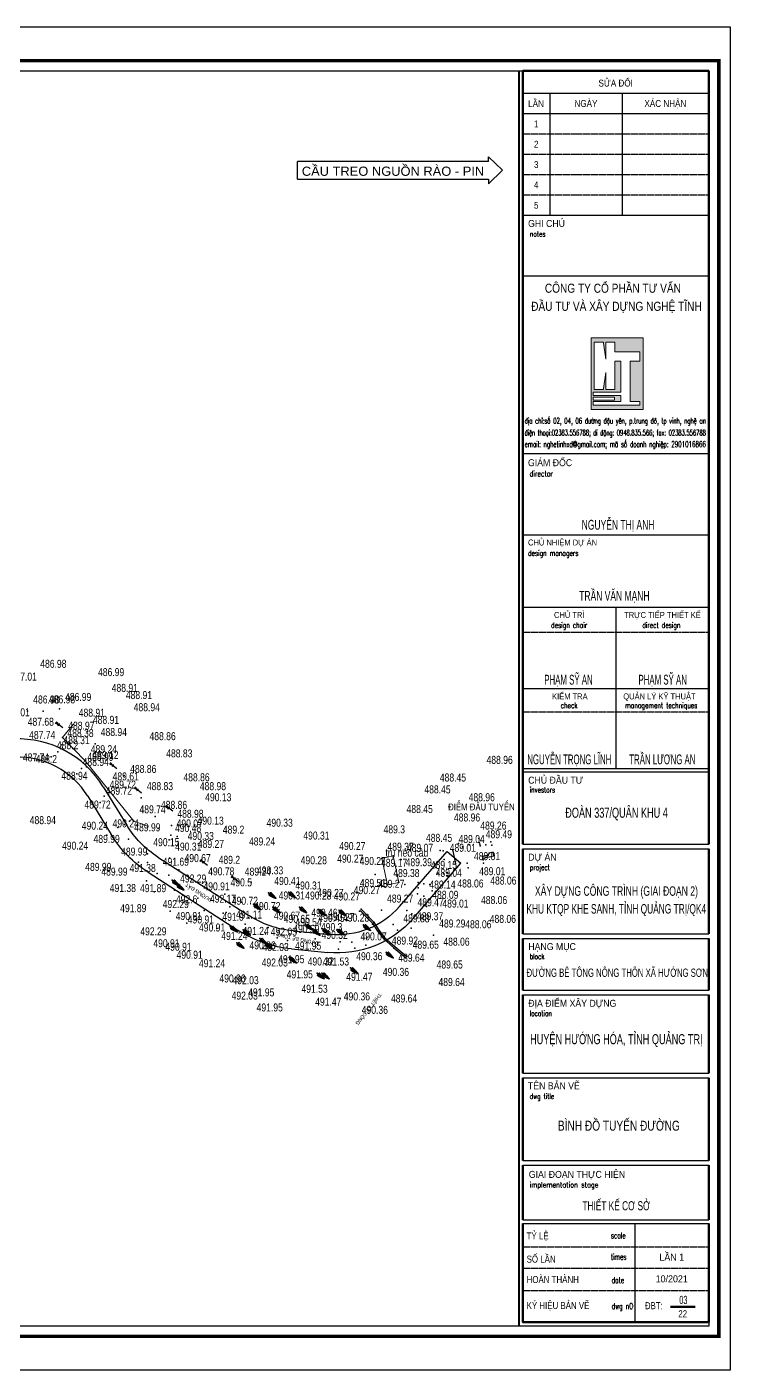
# Model space of a CAD drawing. Extents: x 545222 to 545745, y 1852593 to 1852962.
# Drawn here: x 545551.3 to 545744.6, y 1852592.8 to 1852962 of the extents above; entities that cross this region are included whole.
import ezdxf
from ezdxf.enums import TextEntityAlignment as Align

# ---------------------------------------------------------------- set-up
doc = ezdxf.new("R2010")
doc.units = 0
doc.header["$MEASUREMENT"] = 0
doc.linetypes.add('DASHED2', pattern=[0.375, 0.25, -0.125])
for name, color, linetype in [('-GRID', 8, 'Continuous'), ('3', 4, 'Continuous'), ('congtrinh', 4, 'Continuous'), ('DIEM', 7, 'Continuous'), ('KHUNG', 1, 'Continuous'), ('NEN', 3, 'Continuous'), ('Ranh', 252, 'Continuous'), ('TEXTHEADERTD', 4, 'Continuous'), ('TEXTKHUNG', 7, 'Continuous'), ('Tuyen duong', 1, 'Continuous')]:
    doc.layers.add(name, color=color, linetype=linetype)
for name, color, linetype, lineweight in [('06.DCCD-COLUMN', 2, 'Continuous', 30), ('17.DCCD-FRAME', 36, 'Continuous', 25), ('18.DCCD-FRAMEBORDER', 32, 'Continuous', 50), ('Khungbo', 32, 'Continuous', 30), ('KICHTHUOC', 8, 'Continuous', 15)]:
    doc.layers.add(name, color=color, linetype=linetype, lineweight=lineweight)
doc.layers.add('IN MO 2', color=7, linetype='Continuous', lineweight=9, true_color=0xb6b7a4)
doc.styles.add('ky', font='VHAVAN.ttf')
doc.styles.add('MOC', font='VHARIALN.ttf', dxfattribs={"height": 2})
doc.styles.add('STYLE1', font='VHARIAL.ttf', dxfattribs={"height": 4})
doc.styles.add('T1', font='vnsimli.shx', dxfattribs={"width": 0.8})
doc.styles.add('T2', font='VHARIAL.ttf', dxfattribs={"width": 0.8})
doc.styles.add('TIEUDE', font='VHARIALN.ttf')
doc.linetypes.add('TAL_N_P', pattern='A,0.5,[130,ltypeshp.shx,S=0.25,R=0,X=0,Y=-0.25],1,[130,ltypeshp.shx,S=0.5,R=0,X=0,Y=-0.5],0.5', length=2)

# ---------------------------------------------------------------- blocks, each defined once
blk = doc.blocks.new('dfgdfgdfgdfg')
at = {"layer": 'KICHTHUOC'}
h = blk.add_hatch(color=89, dxfattribs=at)
h.paths.add_polyline_path([(377905, 307713), (377905, 304592), (380181, 304592), (380181, 307713)])
h.paths.add_polyline_path([(378044, 307524), (378442, 307524), (378442, 307478), (378551, 306787), (378551, 307524), (378949, 307524), (378949, 307097), (380041, 307097), (380041, 306698), (379609, 306698), (379609, 304928), (380041, 304928), (380041, 304781), (377992, 304781), (377992, 304928), (379212, 304928), (379212, 305193), (377992, 305193), (377992, 305337), (379212, 305337), (379212, 306701), (378948, 306701), (378948, 305456), (378551, 305456), (378551, 306193), (378442, 305502), (378442, 305456), (378044, 305456)], flags=16)
h.paths.add_polyline_path([(377992, 305123), (378161, 305123), (378922, 305123), (378922, 304997), (378161, 304997), (377992, 304997)], flags=16)
for p, q in [((377905, 304592), (377905, 307713)), ((377905, 307713), (380181, 307713)), ((380181, 307713), (380181, 304592)), ((378044, 307524), (378044, 305456)), ((378442, 307524), (378044, 307524)), ((378442, 307478), (378442, 307524)), ((378551, 306787), (378442, 307478)), ((378551, 307524), (378551, 306787)), ((378948, 307524), (378551, 307524)), ((378949, 307097), (378949, 307524)), ((380041, 307097), (378949, 307097)), ((380041, 307097), (380041, 306698)), ((378948, 305456), (378948, 306701)), ((378948, 306701), (379212, 306701)), ((379212, 306701), (379212, 305337)), ((379609, 304928), (379609, 306698)), ((379609, 306698), (380041, 306698)), ((378551, 306193), (378442, 305502)), ((378551, 305456), (378551, 306193)), ((377992, 305337), (379212, 305337)), ((377992, 305337), (377992, 305193)), ((378044, 305456), (378442, 305456)), ((378442, 305502), (378442, 305456)), ((378442, 305502), (378442, 305456)), ((378948, 305456), (378551, 305456)), ((377992, 305193), (379212, 305193)), ((377992, 305123), (377992, 304997)), ((378161, 305123), (377992, 305123)), ((378161, 304997), (377992, 304997)), ((377992, 304928), (379212, 304928)), ((377992, 304928), (377992, 304781)), ((377992, 304781), (380041, 304781)), ((378161, 305123), (378922, 305123)), ((378922, 304997), (378161, 304997)), ((378922, 305123), (378922, 304997)), ((379212, 305193), (379212, 304928)), ((379609, 304928), (380041, 304928)), ((380041, 304928), (380041, 304781)), ((380181, 304592), (377905, 304592))]:
    blk.add_line(p, q, dxfattribs=at)
blk = doc.blocks.new('khun1111')
at = {"layer": '17.DCCD-FRAME'}
for p, q in [((1357953, -160302), (1366183, -160302)), ((1359153, -160302), (1359153, -165704)), ((1362354, -160302), (1362354, -165704)), ((1357953, -161202), (1366183, -161202)), ((1357953, -165704), (1366183, -165704)), ((1357953, -168395), (1366183, -168395)), ((1357953, -168395), (1366183, -168395)), ((1357953, -176246), (1366183, -176246)), ((1357953, -179850), (1366183, -179850)), ((1357953, -183043), (1366183, -183043)), ((1362068, -183043), (1362068, -190180)), ((1357953, -186648), (1366183, -186648)), ((1357953, -190180), (1366183, -190180)), ((1357953, -190327), (1366183, -190327)), ((1357953, -193531), (1366183, -193531)), ((1357953, -193736), (1366183, -193736)), ((1357953, -197487), (1366183, -197487)), ((1357957, -197692), (1366187, -197692)), ((1357953, -200189), (1366183, -200189)), ((1357957, -199985), (1366187, -199985)), ((1357953, -203651), (1366183, -203651)), ((1357953, -203856), (1366183, -203856)), ((1357953, -207518), (1366183, -207518)), ((1357953, -207723), (1366183, -207723)), ((1357953, -210136), (1366183, -210136)), ((1357953, -210309), (1366183, -210309)), ((1362916, -210309), (1362916, -214669)), ((1357953, -214669), (1366183, -214669))]:
    blk.add_line(p, q, dxfattribs=at)
at = {"layer": '17.DCCD-FRAME', "linetype": 'DASHED2', "ltscale": 12}
for p, q in [((1357953, -162103), (1366183, -162103)), ((1357953, -163003), (1366183, -163003)), ((1357953, -163903), (1366183, -163903)), ((1357953, -164803), (1366183, -164803)), ((1357953, -184147), (1366183, -184147)), ((1357953, -187679), (1366183, -187679)), ((1357953, -211336), (1366183, -211336)), ((1357953, -212279), (1366183, -212279)), ((1357953, -213263), (1366183, -213263))]:
    blk.add_line(p, q, dxfattribs=at)
at = {"layer": '17.DCCD-FRAME'}
blk.add_lwpolyline([(1366183, -210620), (1366183, -214840), (1287462, -214840), (1287462, -159325), (1366183, -159325), (1366183, -190491)], dxfattribs=at)
at = {"layer": '18.DCCD-FRAMEBORDER'}
blk.add_line((1364489, -213984), (1365586, -213984), dxfattribs=at)
at = {"layer": '18.DCCD-FRAMEBORDER', "const_width": 150}
blk.add_lwpolyline([(1366633, -215290), (1287012, -215290), (1287012, -158875), (1366633, -158875)], close=True, dxfattribs=at)
at = {"layer": '18.DCCD-FRAMEBORDER', "const_width": 85}
blk.add_lwpolyline([(1357794, -159325), (1357794, -214840)], dxfattribs=at)
at = {"layer": '18.DCCD-FRAMEBORDER'}
for points in [[(1357953, -190491), (1357953, -159325), (1366183, -159325), (1366183, -190491)], [(1357953, -193531), (1357953, -190327)], [(1366183, -190327), (1366183, -193531)], [(1366183, -190327), (1366183, -193531)], [(1357953, -197487), (1357953, -193736)], [(1366183, -193736), (1366183, -197487)], [(1366183, -193736), (1366183, -197487)], [(1357957, -199985), (1357957, -197692)], [(1366187, -197692), (1366187, -199985)], [(1366187, -197692), (1366187, -199985)], [(1357953, -203651), (1357953, -200189)], [(1366183, -200189), (1366183, -203651)], [(1366183, -200189), (1366183, -203651)], [(1357953, -207518), (1357953, -203856)], [(1366183, -203856), (1366183, -207518)], [(1366183, -203856), (1366183, -207518)], [(1357953, -210136), (1357953, -207723)], [(1366183, -207723), (1366183, -210136)], [(1366183, -207723), (1366183, -210136)], [(1366183, -210309), (1366183, -214669), (1357953, -214669), (1357953, -210309)]]:
    blk.add_lwpolyline(points, dxfattribs=at)
at = {"layer": 'Defpoints'}
blk.add_lwpolyline([(1367133, -216790), (1283011, -216790), (1283011, -157375), (1367133, -157375)], close=True, dxfattribs=at)
at = {"layer": '06.DCCD-COLUMN', "xscale": 1.013909804489231, "yscale": 1.013909805344952, "zscale": 1.013909805361923}
blk.add_blockref('dfgdfgdfgdfg', (977816, -483122), dxfattribs=at)
at = {"layer": '-GRID', "style": 'T1'}
for s, width, p, p2 in [('®Þa chØ:sè 02, 04, 06 ®\xadêng ®Ëu yªn, p.trung ®«, tp vinh, nghÖ an', 0.54793, (1358042, -174926), (1366059, -174926)), ('®iÖn tho¹i:02383.556788; di ®éng: 0948.835.566; fax: 02383.556788', 0.555719, (1358042, -175450), (1366059, -175450)), ('email: nghetinhxd@gmail.com; m· sè doanh nghiÖp: 2901016866', 0.587656, (1358042, -175960), (1366059, -175960))]:
    blk.add_text(s, height=253.3, dxfattribs=dict(at, width=width)).set_placement(p, p2, align=Align.FIT)
at = {"layer": '17.DCCD-FRAME', "style": 'T2'}
for s, height, width, p in [('söa ®æi', 302, 0.85, (1362068, -160015)), ('lÇn', 302, 0.85, (1358544, -160923)), ('ngµy', 302, 0.85, (1360754, -160915)), ('x¸c nhËn', 302, 0.85, (1364268, -160915)), ('1', 302, 0.85, (1358553, -161816)), ('2', 302, 0.85, (1358553, -162716)), ('3', 302, 0.85, (1358553, -163616)), ('4', 302, 0.85, (1358553, -164516)), ('5', 302, 0.85, (1358553, -165417)), ('CHñ TR×', 264.7, 0.9, (1360014, -183520)), ('lÇn 1', 312.8, 0.9, (1364549, -211949)), ('10/2021', 312.8, 0.9, (1364549, -212910))]:
    blk.add_text(s, height=height, dxfattribs=dict(at, width=width)).set_placement(p, align=Align.CENTER)
for s, height, width, p in [('ghi chó', 307.5, 0.9, (1358192, -166224)), ('gi¸m ®èc', 307.5, 0.9, (1358188, -176807)), ('chñ nhiÖm dù ¸n', 264.67, 0.9, (1358188, -180315)), ('TRùC TIÕP THIÕT KÕ', 264.67, 0.9, (1362443, -183520)), ('KIÓM TRA', 264.7, 0.9, (1359255, -187124)), ('qu¶n lý kü thuËt', 264.67, 0.9, (1362406, -187124)), ('chñ ®Çu t\xad', 307.5, 0.9, (1358197, -190850)), ('Dù ¸N', 307.5, 0.9, (1358201, -194255)), ('h¹ng môc', 307.5, 0.9, (1358202, -198210)), ('®Þa ®iÓm x©y dùng', 307.54, 0.9, (1358201, -200719)), ('tªn b¶n vÏ', 307.5, 0.9, (1358184, -204368)), (' giai ®o¹n thùc hiÖn', 307.54, 0.9, (1358117, -208286)), ('tû lÖ', 312.8, 0.8, (1358128, -211011)), ('sè lÇn', 312.8, 0.8, (1358128, -212038)), ('hoµn thµnh', 312.8, 0.8, (1358128, -212940)), ('ký hiÖu b¶n vÏ', 312.8, 0.8, (1358128, -214087)), ('§BT:', 312.7, 0.8, (1363360, -214097, 0)), ('22', 312.7, 0.8, (1364839, -214455))]:
    blk.add_text(s, height=height, dxfattribs=dict(at, width=width)).set_placement(p)
at = {"layer": '18.DCCD-FRAMEBORDER', "style": 'T2'}
for s, height, width, p in [('C«ng ty cæ phÇn T\xad vÊn', 400.11, 0.8, (1361945, -169136)), ('®Çu t\xad vµ x©y dùng nghÖ tÜnh', 400.11, 0.8, (1362101, -169936)), ('®oµn 337/qu©n khu 4', 445.4, 0.65, (1362106, -192358)), ('X¢Y DùNG C¤NG TR×NH (GIAI §O¹N 2)', 420.11, 0.65, (1362102, -195810)), ('KHU KTQP KHE SANH, TØNH QU¶NG TRÞ/QK4', 420.11, 0.63, (1362095, -196596)), ('HUYÖN H¦íNG HãA, tØnh QU¶NG TRÞ', 445.4, 0.65, (1362098, -202374)), ('thiÕt kÕ C¥ Së', 404.91, 0.65, (1362095, -209723))]:
    blk.add_text(s, height=height, dxfattribs=dict(at, width=width)).set_placement(p, align=Align.CENTER)
at = {"layer": 'Ranh', "style": 'T1'}
for s, height, width, p in [('notes', 241.2, 0.65, (1358266, -166654)), ('director', 253.3, 0.65, (1358261, -177263)), ('design managers', 243.17, 0.65, (1358188, -180775)), (' design chair', 243.17, 0.65, (1359078, -183962)), ('direct design ', 243.17, 0.65, (1363244, -183962)), ('check', 243.2, 0.65, (1359633, -187508)), ('management techniques', 243.17, 0.65, (1362487, -187508)), ('investors', 237.3, 0.65, (1358267, -191243)), ('project', 237.3, 0.65, (1358273, -194669)), ('block', 237.3, 0.65, (1358262, -198613)), ('location', 237.3, 0.65, (1358262, -201127)), ('dwg title', 237.3, 0.65, (1358264, -204797)), ('implementation stage', 237.34, 0.72, (1358260, -208708)), ('scale', 259.9, 0.6, (1361853, -210963)), ('times', 259.9, 0.6, (1361853, -211906)), ('date', 259.9, 0.6, (1361889, -212940)), ('dwg nO', 259.9, 0.6, (1361889, -214087))]:
    blk.add_text(s, height=height, dxfattribs=dict(at, width=width)).set_placement(p)
at = {"layer": 'TEXTKHUNG', "color": 41, "style": 'ky'}
for s, height, width, p in [('nguyÔn thÞ anh', 432.65, 0.65, (1362174, -179615)), ('PH¹M Sü AN', 432.7, 0.6, (1359980, -186467)), ('PH¹M Sü AN', 432.7, 0.6, (1364148, -186467)), ('nguyÔn träng lÜnh', 432.65, 0.6, (1360018, -189992)), ('TRÇN L¦¥NG AN', 432.65, 0.6, (1364133, -189992))]:
    blk.add_text(s, height=height, dxfattribs=dict(at, width=width)).set_placement(p, align=Align.CENTER)
at = {"layer": 'TEXTKHUNG', "color": 41, "style": 'ky', "width": 0.65}
blk.add_text('TRÇN V¡N M¹NH', height=432.65, dxfattribs=at).set_placement((1360454, -182761))
blk = doc.blocks.new('A$C63284C57')
at = {"layer": 'NEN', "color": 250}
blk.add_line((0.92, 0.85), (0.92, 0), dxfattribs=at)
for points in [[(0.92, 5.74), (0.92, 1.39)], [(0.92, 5.74), (0.92, 0), (1.37, 0)], [(0.92, 5.74), (0.92, 5.71)], [(0.92, 5.43), (0.99, 5.56)], [(0.92, 3.16), (1.44, 4.2)], [(0.92, 0.88), (1.77, 2.58)], [(0.92, 1.39), (0.92, 0.65)], [(0.92, 0.65), (0.92, 0.15)], [(0.92, 0.15), (0.92, 0)]]:
    blk.add_lwpolyline(points, dxfattribs=at)
for points in [[(0.92, 5.74), (0.71, 5.11), (0.52, 4.52), (0.36, 3.81), (0.21, 3.07), (0.11, 2.51), (0.05, 1.85), (0.02, 1.41), (0.02, 1.09), (0.24, 0.91), (0.61, 0.83), (0.92, 0.85)], [(0.92, 5.74), (1.18, 5.17), (1.34, 4.58), (1.5, 3.98), (1.59, 3.54), (1.72, 2.95), (1.81, 2.47), (1.9, 1.94), (1.9, 1.48), (1.78, 1.03), (1.62, 0.88), (1.26, 0.84), (0.92, 0.85)]]:
    blk.add_spline(points, degree=3, dxfattribs=at)
blk = doc.blocks.new('A$C4172536D')
at = {"layer": 'Ranh', "color": 250}
for points in [[(0.7, 0.95), (0, 2.28)], [(0.04, 0.03), (1.47, 0)], [(0.05, 0.59), (1.46, 0.57)], [(0.7, 5.24), (0.7, 0.95)], [(0.7, 0.95), (1.41, 2.28)]]:
    blk.add_lwpolyline(points, dxfattribs=at)

msp = doc.modelspace()

# ---------------------------------------------------------------- linework, layer by layer
at = {"layer": '3', "color": 3}
for p, q in [((545678.24, 1852925), (545625.73, 1852925)), ((545625.73, 1852920.15), (545625.73, 1852925)), ((545678.24, 1852926.28), (545682.07, 1852922.58)), ((545678.24, 1852925), (545678.24, 1852926.28)), ((545678.24, 1852918.87), (545682.07, 1852922.58)), ((545625.73, 1852920.15), (545678.24, 1852920.15)), ((545678.24, 1852920.15), (545678.24, 1852918.87))]:
    msp.add_line(p, q, dxfattribs=at)
at = {"layer": 'congtrinh'}
msp.add_lwpolyline([(545668.4, 1852735.55), (545669.11, 1852731.94)], dxfattribs=at)
msp.add_lwpolyline([(545668.4, 1852735.55), (545669.11, 1852731.94)], dxfattribs=at)
msp.add_lwpolyline([(545679.67, 1852734.12), (545679.48, 1852735.12), (545678.36, 1852734.88), (545678.1, 1852734.33), (545676.54, 1852733.95), (545676.66, 1852733.53)], close=True, dxfattribs=at)
at = {"layer": 'congtrinh', "color": 6}
for points in [[(545642.89, 1852719.15), (545644.98, 1852716.98), (545646.35, 1852715.64), (545647.73, 1852713.49), (545649.3, 1852711.43), (545652.14, 1852708.87), (545655.51, 1852706.16)], [(545643.21, 1852719.46), (545645.3, 1852717.3), (545646.7, 1852715.93), (545648.1, 1852713.75), (545649.63, 1852711.74), (545652.44, 1852709.21), (545655.79, 1852706.51)]]:
    msp.add_lwpolyline(points, dxfattribs=at)
at = {"layer": 'DIEM', "color": 0}
for p in [(545551.48, 1852773.89), (545555.8, 1852773.92), (545560.23, 1852774.6), (545563.99, 1852770.26), (545561.11, 1852766.69), (545567.88, 1852768.3), (545559.78, 1852762.72), (545560.87, 1852764.66), (545570.04, 1852764.95), (545557.98, 1852761.32), (545566.34, 1852758.14), (545567.3, 1852760.23), (545567.72, 1852758.63), (545565.07, 1852756.73), (545578.01, 1852756.21), (545573.41, 1852751.5), (545571.42, 1852748.82), (545572.5, 1852750.51), (545582.73, 1852750.08), (545579.51, 1852743.69), (545580.69, 1852743.7), (545586.59, 1852744.94), (545573.29, 1852739.84), (545576.27, 1852741.94), (545578.17, 1852742.73), (545584.56, 1852742.27), (545587.43, 1852741.66), (545590.9, 1852739.83), (545591.1, 1852742.49), (545579.26, 1852738.76), (545590.46, 1852738.56), (545592.57, 1852739.46), (545592.83, 1852738.12), (545669.94, 1852737.53), (545671.04, 1852736.64), (545672.91, 1852737.16), (545675.59, 1852738.88), (545675.64, 1852737.79), (545675.79, 1852737.4), (545675.89, 1852736.86), (545677.49, 1852737.22), (545678.81, 1852738.03), (545679.09, 1852737.07), (545581.95, 1852732.39), (545584.48, 1852734.68), (545584.5, 1852732.32), (545590.49, 1852733.47), (545648.86, 1852733.43), (545652.03, 1852734.12), (545654.21, 1852733.14), (545664.88, 1852735.58), (545665.74, 1852735.54), (545665.98, 1852733.14), (545668.4, 1852735.55), (545672.3, 1852732.17), (545676.54, 1852733.95), (545676.66, 1852733.53), (545676.73, 1852733.1), (545678.1, 1852734.33), (545678.36, 1852734.88), (545587.08, 1852729.31), (545590.34, 1852728.87), (545593.07, 1852730.3), (545647.09, 1852729.01), (545663.33, 1852732.07), (545663.69, 1852730.98), (545664.29, 1852729.4), (545665.85, 1852729.19), (545666.82, 1852729.54), (545666.85, 1852728.77), (545669.11, 1852731.94), (545672.64, 1852730.84), (545676.86, 1852732.12), (545584.17, 1852727.24), (545591.25, 1852727.45), (545592.53, 1852726.25), (545599.57, 1852726.66), (545600.55, 1852726.96), (545613, 1852726.93), (545650.48, 1852726.19), (545653.57, 1852726.96), (545655.2, 1852726.28), (545658.85, 1852725.34), (545658.88, 1852726.82), (545660.4, 1852726.49), (545660.77, 1852728.45), (545662.12, 1852726.26), (545586.25, 1852724.29), (545591.85, 1852724.7), (545598.28, 1852722.54), (545605.73, 1852723.63), (545608.2, 1852722.75), (545610.33, 1852721.43), (545617.75, 1852724.01), (545658.72, 1852723.75), (545660.39, 1852723.03), (545662.71, 1852724.49), (545590.7, 1852718.99), (545600.06, 1852719.14), (545605.22, 1852718.38), (545606.07, 1852718.58), (545607.12, 1852720.14), (545613.62, 1852720.88), (545618.96, 1852720.03), (545626.26, 1852720.02), (545642.78, 1852718.99), (545643.21, 1852719.46), (545648.75, 1852719.18), (545655.73, 1852719.14), (545657.12, 1852718.17), (545661.18, 1852720.22), (545595.26, 1852715.69), (545603.48, 1852714.18), (545605.03, 1852716.61), (545607.23, 1852714.77), (545610.78, 1852713.84), (545611.27, 1852715.42), (545612.23, 1852717.13), (545617.64, 1852714.49), (545627.94, 1852715.3), (545629.89, 1852713.86), (545632.57, 1852714.11), (545636.64, 1852713.93), (545643.82, 1852715.17), (545644.99, 1852716.97), (545645.3, 1852717.3), (545646.33, 1852715.37), (545646.7, 1852715.93), (545652, 1852715.32), (545653.23, 1852713.75), (545656.98, 1852714.32), (545609.01, 1852710.29), (545615.34, 1852711.43), (545616.78, 1852710.08), (545616.89, 1852712.71), (545620.13, 1852711.62), (545620.36, 1852713.62), (545622.97, 1852710.84), (545623.57, 1852712.7), (545630.57, 1852711.35), (545637.43, 1852710.53), (545640.62, 1852710.44), (545644.7, 1852711.56), (545647.74, 1852713.58), (545647.99, 1852713.7), (545648.26, 1852713.18), (545649.4, 1852711.63), (545649.69, 1852711.54), (545663.08, 1852712.33), (545630.75, 1852709.19), (545636.95, 1852708.51), (545641.45, 1852708.79), (545644.45, 1852709.56), (545650.06, 1852707.63), (545652.14, 1852708.82), (545652.44, 1852709.21), (545655.79, 1852706.51), (545623.45, 1852706.23), (545640.28, 1852703.34), (545655.43, 1852706.08), (545631.1, 1852701.88), (545632.41, 1852701.89)]:
    msp.add_point(p, dxfattribs=at)
at = {"layer": 'IN MO 2', "color": 250}
msp.add_line((545666.86, 1852735.38), (545670.64, 1852732.1), dxfattribs=at)
at = {"layer": 'IN MO 2', "color": 250, "linetype": 'TAL_N_P'}
msp.add_lwpolyline([(545584.56, 1852742.27), (545580.69, 1852743.7), (545567.3, 1852760.23), (545561.11, 1852766.69), (545563.99, 1852770.26)], dxfattribs=at)
at = {"layer": 'IN MO 2', "color": 250}
msp.add_lwpolyline([(545653.59, 1852726.86), (545652.03, 1852734.12), (545648.86, 1852733.43), (545650.48, 1852726.19), (545653.59, 1852726.86)], dxfattribs=at)
msp.add_lwpolyline([(545653.59, 1852726.86), (545652.03, 1852734.12), (545648.86, 1852733.43), (545650.48, 1852726.19), (545653.59, 1852726.86)], dxfattribs=at)
msp.add_lwpolyline([(545679.67, 1852734.12), (545679.48, 1852735.12), (545678.36, 1852734.88), (545678.1, 1852734.33), (545676.54, 1852733.95), (545676.66, 1852733.53)], close=True, dxfattribs=at)
at = {"layer": 'Tuyen duong', "color": 1, "lineweight": 25}
for points in [[(545572.28, 1852753.16, 0.271295), (545547.77, 1852766.27, 0.271295)], [(545568.02, 1852750.55, 0.271295), (545547.96, 1852761.27, 0.271295)], [(545584.63, 1852729.63, -0.112862), (545574.5, 1852739.98, -0.112862)], [(545587.33, 1852733.83, -0.112862), (545578.76, 1852742.59, -0.112862)], [(545624.52, 1852713.53, -0.119139), (545612.31, 1852717.77, -0.119139)], [(545653.73, 1852720.22, -0.243102), (545634.54, 1852712.56, -0.243102)], [(545657.51, 1852716.94, -0.243102), (545634.06, 1852707.58, -0.243102)], [(545624.03, 1852708.56, -0.119139), (545609.61, 1852713.57, -0.119139)]]:
    msp.add_lwpolyline(points, format="xyb", dxfattribs=at)
for points in [[(545572.28, 1852753.16), (545578.76, 1852742.59)], [(545568.02, 1852750.55), (545574.5, 1852739.98)], [(545587.33, 1852733.83), (545612.31, 1852717.77)], [(545653.73, 1852720.22), (545666.86, 1852735.38)], [(545666.86, 1852735.38), (545670.64, 1852732.1)], [(545584.63, 1852729.63), (545609.61, 1852713.57)], [(545657.51, 1852716.94), (545670.64, 1852732.1)], [(545624.52, 1852713.53), (545634.54, 1852712.56)], [(545624.03, 1852708.56), (545634.06, 1852707.58)]]:
    msp.add_lwpolyline(points, dxfattribs=at)

# ---------------------------------------------------------------- block references
at = {"layer": 'IN MO 2', "linetype": 'Continuous', "ltscale": 10, "xscale": 0.4499827870276034, "yscale": 0.4499827870275794, "zscale": 0.449982787048613, "rotation": 231.9301584499342}
for p in [(545559.51, 1852771.04), (545574.39, 1852759.81), (545581.16, 1852753.11), (545589.73, 1852748.12), (545599.26, 1852733.24), (545607.8, 1852728.75)]:
    msp.add_blockref('A$C4172536D', p, dxfattribs=at)
at = {"layer": 'IN MO 2', "linetype": 'Continuous', "xscale": 0.4499827870276034, "yscale": 0.4499827870275794, "zscale": 0.449982787048613, "rotation": 231.9301584499342}
for p in [(545591.51, 1852727.77), (545592.79, 1852726.58), (545613.88, 1852721.21), (545618.01, 1852724.34), (545623.47, 1852724.5), (545619.22, 1852720.35), (545626.52, 1852720.35), (545631.74, 1852719.62), (545637.33, 1852719.56), (545607.49, 1852715.1), (545611.04, 1852714.17), (545628.19, 1852715.63), (545630.15, 1852714.19), (545632.82, 1852714.44), (545636.9, 1852714.26), (545644.07, 1852715.5), (545609.27, 1852710.61), (545615.59, 1852711.75), (545617.04, 1852710.41), (545623.71, 1852706.56), (545650.32, 1852707.96), (545640.54, 1852703.67), (545631.36, 1852702.2), (545632.67, 1852702.22)]:
    msp.add_blockref('A$C63284C57', p, dxfattribs=at)
at = {"layer": 'KICHTHUOC', "xscale": 0.006213361950358376, "yscale": 0.006213361863046885, "zscale": 0.0062133618645476}
msp.add_blockref('khun1111', (537250.15, 1853939.81), dxfattribs=at)

# ---------------------------------------------------------------- texts
at = {"layer": '18.DCCD-FRAMEBORDER', "style": 'T2', "width": 0.65}
msp.add_text('03', height=2.246, dxfattribs=at).set_placement((545731.78, 1852610.98), align=Align.CENTER)
at = {"layer": '3', "color": 3, "style": 'STYLE1'}
msp.add_text('cÇu treo nguån rµo - pin', height=2.534, dxfattribs=at).set_placement((545651.95, 1852922.31), align=Align.MIDDLE_CENTER)
at = {"layer": 'IN MO 2', "color": 250, "width": 0.8}
for s, p in [('486.98', (545554.98, 1852785.83)), ('487.01', (545546.85, 1852782.31)), ('486.99', (545570.86, 1852783.55)), ('488.91', (545574.62, 1852779.21)), ('486.98', (545553.05, 1852776.02)), ('486.98', (545557.37, 1852776.05)), ('486.99', (545561.8, 1852776.73)), ('488.91', (545578.51, 1852777.24)), ('487.01', (545544.92, 1852772.5)), ('488.91', (545565.56, 1852772.39)), ('488.94', (545580.67, 1852773.9)), ('487.68', (545551.52, 1852769.91)), ('488.97', (545562.68, 1852768.82)), ('488.91', (545569.45, 1852770.43)), ('488.94', (545571.61, 1852767.08)), ('487.74', (545551.92, 1852766.28)), ('488.2', (545559.55, 1852763.45)), ('488.31', (545561.35, 1852764.85)), ('488.38', (545562.44, 1852766.79)), ('488.86', (545585.01, 1852765.94)), ('487.74', (545550.22, 1852760.1)), ('488.2', (545553.69, 1852759.65)), ('488.99', (545567.91, 1852760.27)), ('489.24', (545568.87, 1852762.36)), ('489.12', (545569.29, 1852760.76)), ('488.83', (545589.61, 1852761.21)), ('488.94', (545566.64, 1852758.86)), ('488.86', (545579.69, 1852756.94)), ('488.96', (545677.67, 1852759.43)), ('488.94', (545560.78, 1852755.06)), ('489.72', (545574.06, 1852752.64)), ('489.61', (545574.87, 1852754.89)), ('488.83', (545584.29, 1852752.21)), ('488.86', (545594.34, 1852754.65)), ('488.98', (545598.85, 1852752.2)), ('488.45', (545664.83, 1852754.58)), ('489.72', (545572.99, 1852750.94)), ('490.13', (545600.32, 1852749.16)), ('488.45', (545660.59, 1852751.31)), ('488.96', (545672.75, 1852749.16)), ('489.72', (545567.13, 1852747.15)), ('489.74', (545582.26, 1852745.83)), ('488.86', (545588.16, 1852747.07)), ('488.45', (545655.69, 1852745.92)), ('488.94', (545552.09, 1852742.86)), ('490.24', (545566.4, 1852741.35)), ('490.24', (545574.86, 1852741.97)), ('490.07', (545592.46, 1852741.96)), ('488.98', (545592.67, 1852744.62)), ('490.13', (545598.22, 1852742.72)), ('490.33', (545617.2, 1852742.15)), ('488.96', (545668.71, 1852743.6)), ('489.26', (545675.95, 1852741.38)), ('489.99', (545569.63, 1852737.71)), ('489.99', (545580.83, 1852740.89)), ('490.48', (545592.03, 1852740.69)), ('490.33', (545595.5, 1852738.51)), ('489.2', (545605.17, 1852740.25)), ('490.31', (545627.3, 1852738.63)), ('489.3', (545649.36, 1852740.34)), ('488.45', (545661.02, 1852738)), ('489.04', (545669.97, 1852737.67)), ('489.49', (545677.46, 1852738.99)), ('490.24', (545560.96, 1852735.85)), ('489.99', (545577.21, 1852734.22)), ('490.15', (545586.05, 1852736.81)), ('490.31', (545592.06, 1852735.6)), ('489.27', (545598.3, 1852736.32)), ('489.24', (545612.36, 1852737.01)), ('490.27', (545637.18, 1852735.75)), ('trô nÐo cÇu', (545649.87, 1852733.94)), ('489.37', (545650.43, 1852735.56)), ('489.07', (545655.78, 1852735.27)), ('489.01', (545667.55, 1852735.27)), ('489.99', (545567.34, 1852730.02)), ('491.69', (545588.65, 1852731.44)), ('490.67', (545594.64, 1852732.43)), ('489.2', (545604.02, 1852731.96)), ('490.28', (545626.58, 1852731.84)), ('490.27', (545636.61, 1852732.28)), ('490.27', (545642.79, 1852731.64)), ('489.17', (545648.66, 1852731.14)), ('489.39', (545655.44, 1852731.31)), ('489.15', (545662.34, 1852730.58)), ('489.01', (545674.21, 1852732.97)), ('489.99', (545571.77, 1852728.72)), ('491.38', (545579.52, 1852729.71)), ('492.29', (545593.42, 1852726.82)), ('490.78', (545601.14, 1852728.79)), ('489.24', (545611.21, 1852728.72)), ('490.33', (545614.57, 1852729.06)), ('489.38', (545652.04, 1852728.32)), ('489.04', (545663.69, 1852728.39)), ('489.01', (545675.64, 1852728.83)), ('488.06', (545678.69, 1852726.26)), ('491.38', (545574.08, 1852724.21)), ('491.89', (545582.4, 1852724.17)), ('490.91', (545599.85, 1852724.67)), ('490.5', (545607.29, 1852725.76)), ('490.41', (545619.32, 1852726.14)), ('490.31', (545625.1, 1852724.91)), ('490.27', (545631.18, 1852722.86)), ('490.27', (545641.17, 1852723.63)), ('489.51', (545642.84, 1852725.61)), ('489.27', (545647.87, 1852725.38)), ('489.14', (545661.96, 1852725.16)), ('488.06', (545669.65, 1852725.46)), ('492.29', (545588.64, 1852719.8)), ('492.6', (545592.27, 1852721.11)), ('492.17', (545601.63, 1852721.27)), ('490.72', (545607.64, 1852720.71)), ('490.72', (545613.8, 1852719.25)), ('490.31', (545620.53, 1852722.16)), ('490.28', (545627.83, 1852722.15)), ('490.27', (545635.66, 1852721.88)), ('489.27', (545650.32, 1852721.31)), ('489.47', (545658.69, 1852720.3)), ('488.09', (545662.75, 1852722.35)), ('489.01', (545665.53, 1852719.94)), ('488.06', (545676.15, 1852720.91)), ('491.89', (545576.95, 1852718.67)), ('490.91', (545592.22, 1852716.52)), ('490.91', (545595.54, 1852715.57)), ('491.9', (545605.05, 1852716.31)), ('491.11', (545608.8, 1852716.9)), ('490.67', (545619.21, 1852716.62)), ('490.65', (545621.93, 1852715.74)), ('490.46', (545629.5, 1852717.43)), ('490.45', (545631.46, 1852715.99)), ('490.27', (545634.14, 1852716.24)), ('490.28', (545638.21, 1852716.06)), ('489.88', (545654.8, 1852715.87)), ('489.37', (545658.55, 1852716.45)), ('488.06', (545678.56, 1852715.73)), ('492.29', (545582.48, 1852712.3)), ('490.91', (545598.61, 1852713.36)), ('491.24', (545610.58, 1852712.42)), ('492.03', (545618.35, 1852712.21)), ('490.59', (545624.54, 1852712.96)), ('490.54', (545625.14, 1852714.82)), ('490.3', (545632.14, 1852713.48)), ('489.29', (545664.65, 1852714.46)), ('488.06', (545671.82, 1852714.25)), ('490.91', (545586.07, 1852709.03)), ('490.91', (545589.39, 1852708.07)), ('491.24', (545604.75, 1852711.04)), ('490.96', (545612.49, 1852708.46)), ('492.03', (545616.09, 1852707.98)), ('491.95', (545625.02, 1852708.36)), ('490.32', (545632.32, 1852711.32)), ('490.07', (545643.02, 1852710.92)), ('489.92', (545651.63, 1852709.76)), ('489.65', (545657.36, 1852708.64)), ('488.06', (545665.81, 1852709.46)), ('490.91', (545592.45, 1852705.87)), ('491.95', (545620.39, 1852704.65)), ('490.36', (545641.85, 1852705.47)), ('489.64', (545653.41, 1852705.06)), ('491.24', (545598.6, 1852703.54)), ('492.03', (545615.85, 1852703.74)), ('491.95', (545622.72, 1852700.49)), ('490.32', (545628.49, 1852704.02)), ('491.53', (545632.67, 1852704.01)), ('490.36', (545649.16, 1852701.16)), ('489.65', (545663.94, 1852703.19)), ('490.96', (545604.23, 1852699.36)), ('492.03', (545607.83, 1852698.88)), ('491.47', (545639.11, 1852699.82)), ('489.64', (545664.46, 1852698.37)), ('492.03', (545607.59, 1852694.64)), ('491.95', (545612.13, 1852695.54)), ('491.53', (545626.79, 1852696.52)), ('490.36', (545638.43, 1852694.42)), ('489.64', (545651.4, 1852693.86)), ('491.95', (545614.46, 1852691.39)), ('491.47', (545630.56, 1852692.97)), ('490.36', (545643.36, 1852690.72))]:
    msp.add_text(s, height=2.2, dxfattribs=at).set_placement(p)
at = {"layer": 'KHUNG', "color": 7, "style": 'MOC'}
for s, rotation, p in [('®\xadêng ®Êt', 147.3898, (545602.29, 1852722.27)), ('®\xadêng bª t«ng', 167.6681, (545631.62, 1852710.53)), ('thiÕt kÕ cèng', 231.9302, (545648.1, 1852696.52))]:
    msp.add_text(s, height=1, rotation=rotation, dxfattribs=at).set_placement(p)
at = {"layer": 'Khungbo', "style": 'T2'}
for s, height, width, p in [('®\xadêng bª t«ng n«ng th«n x· H¦íNG S¥N', 2.2741, 0.67, (545713.62, 1852700.9)), ('b×nh ®å tuyÕn ®\xadêng', 2.729, 0.73, (545714.05, 1852658.63))]:
    msp.add_text(s, height=height, dxfattribs=dict(at, width=width)).set_placement(p, align=Align.CENTER)
at = {"layer": 'TEXTHEADERTD', "style": 'TIEUDE'}
msp.add_text('®iÓm ®Çu tuyÕn', height=1.8742, dxfattribs=at).set_placement((545667.11, 1852746.65))

doc.saveas('drawing.dxf')
